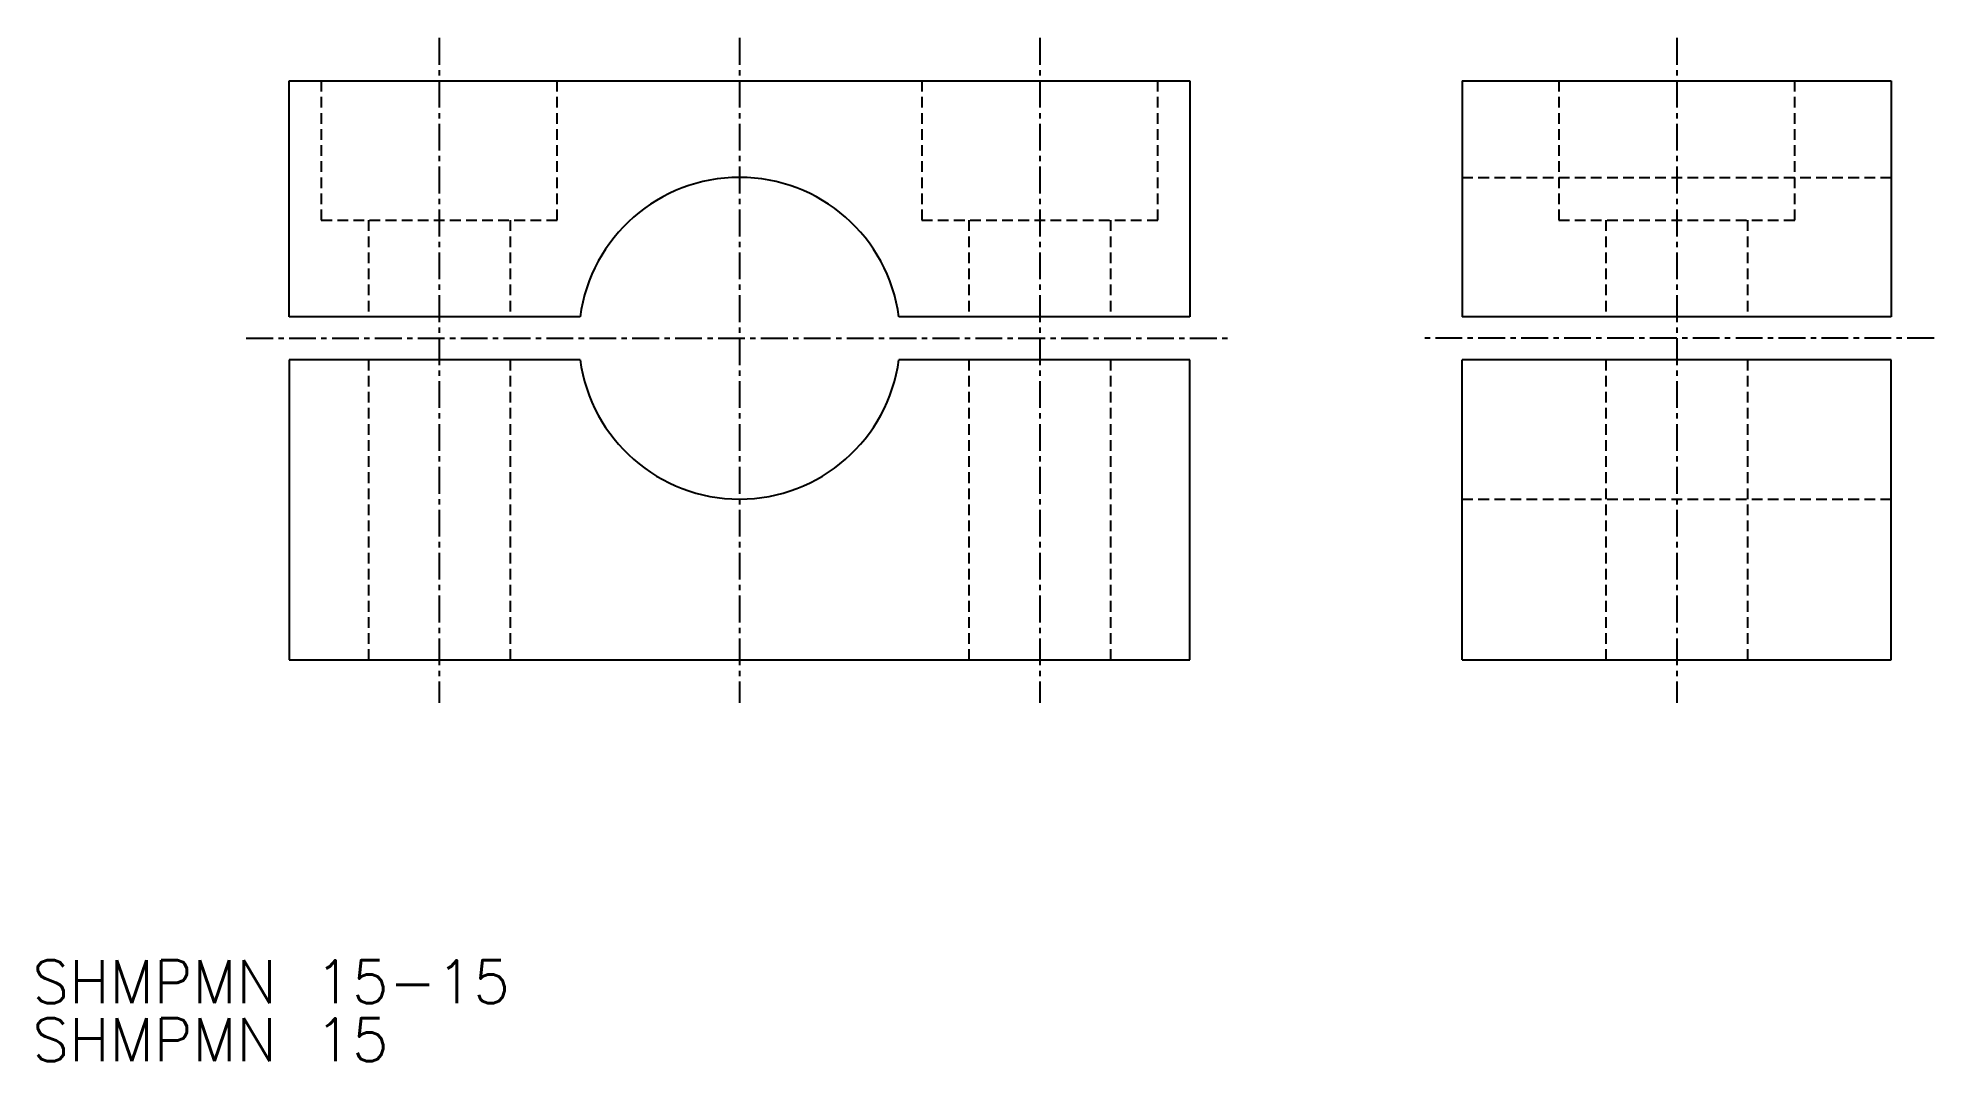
# Model space of a CAD drawing. Extents: x 670.5 to 758.9, y 69.3 to 117.
import ezdxf

# ---------------------------------------------------------------- set-up
doc = ezdxf.new("R2010")
doc.units = 0
doc.linetypes.add('CENTER', pattern=[2, 1.25, -0.25, 0.25, -0.25])
doc.linetypes.add('DASHED', pattern=[0.75, 0.5, -0.25])
doc.layers.get('0').update_dxf_attribs({"linetype": 'CONTINUOUS'})
doc.layers.add('CENTER', color=1, linetype='CENTER')
doc.styles.get("Standard").update_dxf_attribs({"font": 'txt.shx', "bigfont": 'extfont.shx'})

msp = doc.modelspace()

# ---------------------------------------------------------------- linework, layer by layer
at = {"color": 7, "linetype": 'CONTINUOUS'}
for p, q in [((682.211, 103.998), (682.211, 114.998)), ((682.211, 114.998), (724.211, 114.998)), ((724.211, 114.998), (724.211, 103.998)), ((736.909, 114.998), (756.909, 114.998)), ((736.909, 114.998), (736.909, 103.998)), ((756.909, 114.998), (756.909, 103.998)), ((695.778, 103.998), (682.211, 103.998)), ((724.211, 103.998), (710.644, 103.998)), ((756.909, 103.998), (736.909, 103.998)), ((695.778, 101.998), (682.211, 101.998)), ((682.211, 101.998), (682.211, 87.998)), ((724.211, 101.998), (710.644, 101.998)), ((724.211, 87.998), (724.211, 101.998)), ((756.909, 101.998), (736.909, 101.998)), ((736.909, 87.998), (736.909, 101.998)), ((756.909, 87.998), (756.909, 101.998)), ((682.211, 87.998), (724.211, 87.998)), ((736.909, 87.998), (756.909, 87.998))]:
    msp.add_line(p, q, dxfattribs=at)
at = {"color": 3, "linetype": 'DASHED'}
for p, q in [((683.711, 114.998), (683.711, 108.498)), ((694.711, 108.498), (694.711, 114.998)), ((711.711, 114.998), (711.711, 108.498)), ((722.711, 108.498), (722.711, 114.998)), ((741.409, 114.998), (741.409, 108.498)), ((752.409, 108.498), (752.409, 114.998)), ((736.909, 110.498), (756.909, 110.498)), ((683.711, 108.498), (694.711, 108.498)), ((685.911, 108.498), (685.911, 103.998)), ((692.511, 108.498), (692.511, 103.998)), ((711.711, 108.498), (722.711, 108.498)), ((713.911, 108.498), (713.911, 103.998)), ((720.511, 108.498), (720.511, 103.998)), ((741.409, 108.498), (752.409, 108.498)), ((743.609, 108.498), (743.609, 103.998)), ((750.209, 108.498), (750.209, 103.998)), ((685.911, 101.998), (685.911, 87.998)), ((692.511, 101.998), (692.511, 87.998)), ((713.911, 101.998), (713.911, 87.998)), ((720.511, 101.998), (720.511, 87.998)), ((743.609, 101.998), (743.609, 87.998)), ((750.209, 101.998), (750.209, 87.998)), ((736.909, 95.498), (756.909, 95.498))]:
    msp.add_line(p, q, dxfattribs=at)
at = {"color": 7, "linetype": 'CONTINUOUS'}
for start, end in [(7.66226, 172.33774), (187.66226, 352.33774)]:
    msp.add_arc((703.211, 102.998), 7.5, start, end, dxfattribs=at)
at = {"layer": 'CENTER', "color": 1, "linetype": 'CENTER'}
for p, q in [((689.211, 116.998), (689.211, 85.998)), ((703.211, 116.998), (703.211, 85.998)), ((717.211, 116.998), (717.211, 85.998)), ((746.909, 116.998), (746.909, 85.998)), ((680.211, 102.998), (726.211, 102.998)), ((758.909, 102.998), (734.909, 102.998))]:
    msp.add_line(p, q, dxfattribs=at)

# ---------------------------------------------------------------- texts
at = {"color": 7, "linetype": 'CONTINUOUS'}
for s, p in [('SHMPMN 15-15', (670.241, 71.999)), ('SHMPMN 15', (670.241, 69.298))]:
    msp.add_text(s, height=2, dxfattribs=at).set_placement(p)

doc.saveas('drawing.dxf')
